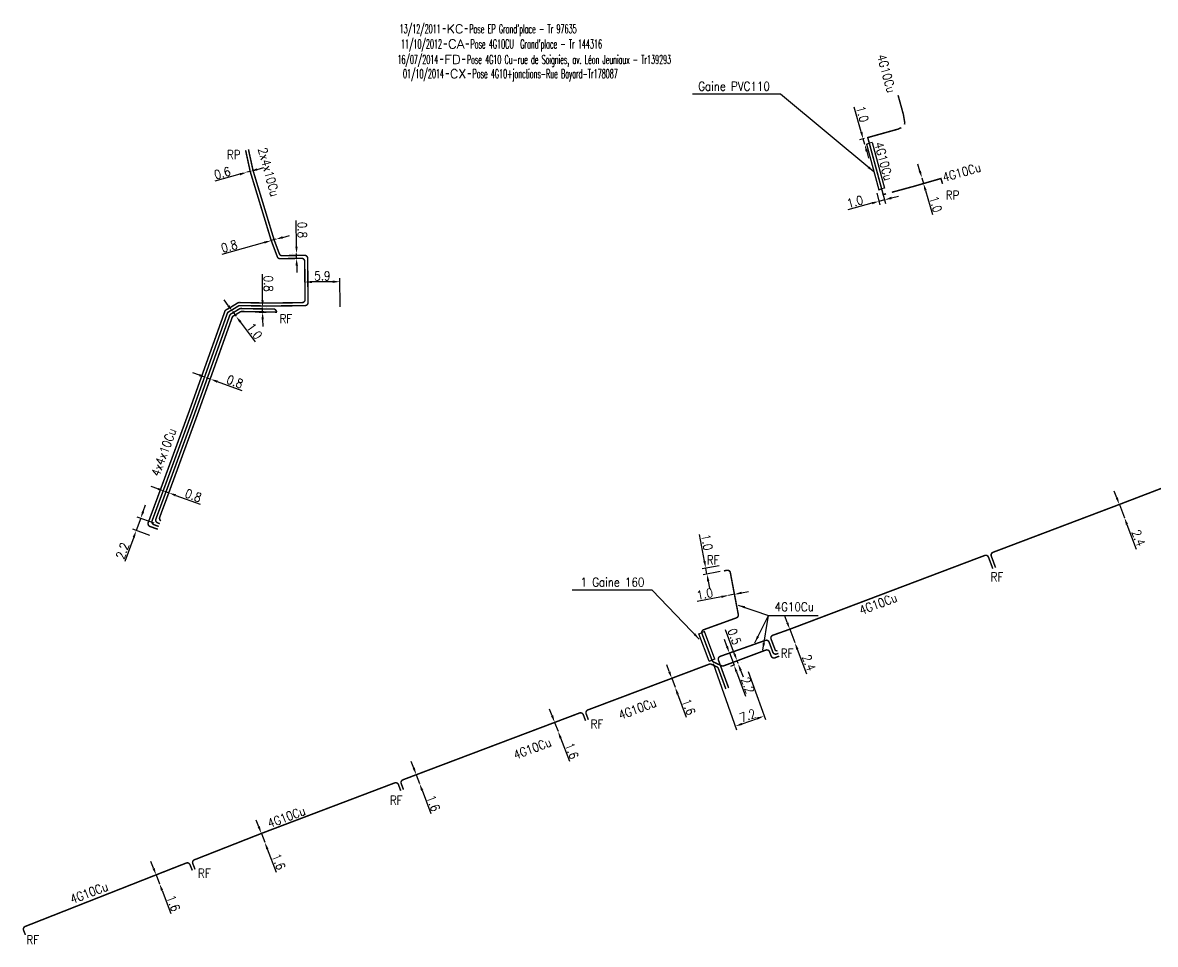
# Model space of a CAD drawing. Header units: millimetres. Extents: x 146114 to 146925, y 142419 to 143000.
# Drawn here: x 146447.4 to 146638.1, y 142829.7 to 142984.8 of the extents above; entities that cross this region are included whole.
import ezdxf
from ezdxf.enums import TextEntityAlignment as Align

# ---------------------------------------------------------------- set-up
doc = ezdxf.new("R2010")
doc.units = ezdxf.units.MM
doc.header["$PDMODE"] = 34
doc.linetypes.add('E_ST_CU', pattern=[2000, 1000, 1000])
doc.layers.get('0').update_dxf_attribs({"linetype": 'CONTINUOUS'})
doc.layers.get('Defpoints').update_dxf_attribs({"linetype": 'CONTINUOUS'})
doc.layers.add('E_100', color=3, linetype='CONTINUOUS')
doc.layers.add('E_400', color=7, linetype='CONTINUOUS')
doc.styles.get("Standard").update_dxf_attribs({"font": 'romans.shx', "width": 0.85})
doc.dimstyles.get("Standard").update_dxf_attribs({"dimtxt": 1.5, "dimasz": 1.2, "dimexe": 0.625, "dimexo": 0.625, "dimgap": 0.25, "dimtad": 1, "dimdec": 1, "dimzin": 0, "dimdsep": 46, "dimtxsty": 'Standard', "dimcen": -0.5, "dimadec": 0, "dimazin": 0, "dimtfac": 1, "dimtdec": 1, "dimtmove": 0, "dimatfit": 3, "dimfxl": 1, "dimtolj": 1, "dimtzin": 0, "dimarcsym": 0})

# ---------------------------------------------------------------- blocks, each defined once
blk = doc.blocks.new('*D34')
at = {"layer": 'Defpoints', "color": 0, "linetype": 'Continuous', "transparency": 16777216}
for p in [(146467.24, 142901.43), (146470.1, 142900.38), (146469.36, 142898.31)]:
    blk.add_point(p, dxfattribs=at)
at = {"layer": 'E_100', "color": 0, "linetype": 'Continuous', "lineweight": -2, "transparency": 16777216}
for p, q in [((146467.65, 142902.55), (146468.06, 142903.68)), ((146469.51, 142900.6), (146466.65, 142901.64)), ((146467.24, 142901.43), (146466.48, 142899.36)), ((146466.07, 142898.23), (146464.58, 142894.13)), ((146468.78, 142898.52), (146465.9, 142899.57))]:
    blk.add_line(p, q, dxfattribs=at)
at = {"layer": 'E_100', "color": 0, "linetype": 'Continuous', "transparency": 16777216}
for points in [[(146467.46, 142902.62), (146467.84, 142902.49), (146467.24, 142901.43)], [(146465.89, 142898.3), (146466.26, 142898.16), (146466.48, 142899.36)]]:
    blk.add_solid(points, dxfattribs=at)
at = {"layer": 'E_100', "color": 0, "linetype": 'Continuous', "transparency": 16777216, "insert": (146464.18, 142895.96), "char_height": 1.5, "attachment_point": 5, "rotation": 69.9759}
blk.add_mtext('\\A1;2.2', dxfattribs=at)
blk = doc.blocks.new('*D35')
at = {"layer": 'Defpoints', "color": 0, "linetype": 'Continuous', "transparency": 16777216}
for p in [(146471.26, 142905.97), (146472.02, 142905.69), (146472.02, 142905.69)]:
    blk.add_point(p, dxfattribs=at)
at = {"layer": 'E_100', "color": 0, "linetype": 'Continuous', "lineweight": -2, "transparency": 16777216}
for p, q in [((146470.14, 142906.38), (146469.01, 142906.79)), ((146471.26, 142905.97), (146472.02, 142905.69)), ((146473.14, 142905.28), (146477.25, 142903.79))]:
    blk.add_line(p, q, dxfattribs=at)
at = {"layer": 'E_100', "color": 0, "linetype": 'Continuous', "transparency": 16777216}
for points in [[(146470.21, 142906.56), (146470.07, 142906.19), (146471.26, 142905.97)], [(146473.21, 142905.47), (146473.08, 142905.09), (146472.02, 142905.69)]]:
    blk.add_solid(points, dxfattribs=at)
at = {"layer": 'E_100', "color": 0, "linetype": 'Continuous', "transparency": 16777216, "insert": (146476.1, 142905.27), "char_height": 1.5, "attachment_point": 5, "rotation": 340.0257}
blk.add_mtext('\\A1;0.8', dxfattribs=at)
blk = doc.blocks.new('*D36')
at = {"layer": 'Defpoints', "color": 0, "linetype": 'Continuous', "transparency": 16777216}
for p in [(146478.26, 142925.1), (146479.01, 142924.83), (146479.01, 142924.83)]:
    blk.add_point(p, dxfattribs=at)
at = {"layer": 'E_100', "color": 0, "linetype": 'Continuous', "lineweight": -2, "transparency": 16777216}
for p, q in [((146477.13, 142925.51), (146476, 142925.92)), ((146478.26, 142925.1), (146479.01, 142924.83)), ((146480.14, 142924.42), (146484.25, 142922.93))]:
    blk.add_line(p, q, dxfattribs=at)
at = {"layer": 'E_100', "color": 0, "linetype": 'Continuous', "transparency": 16777216}
for points in [[(146477.2, 142925.7), (146477.06, 142925.32), (146478.26, 142925.1)], [(146480.21, 142924.61), (146480.07, 142924.23), (146479.01, 142924.83)]]:
    blk.add_solid(points, dxfattribs=at)
at = {"layer": 'E_100', "color": 0, "linetype": 'Continuous', "transparency": 16777216, "insert": (146483.1, 142924.41), "char_height": 1.5, "attachment_point": 5, "rotation": 340.1143}
blk.add_mtext('\\A1;0.8', dxfattribs=at)
blk = doc.blocks.new('*D37')
at = {"layer": 'Defpoints', "color": 0, "linetype": 'Continuous', "transparency": 16777216}
for p in [(146482.7, 142936.24), (146483.29, 142935.43), (146483.29, 142935.43)]:
    blk.add_point(p, dxfattribs=at)
at = {"layer": 'E_100', "color": 0, "linetype": 'Continuous', "lineweight": -2, "transparency": 16777216}
for p, q in [((146481.98, 142937.2), (146481.27, 142938.17)), ((146482.7, 142936.24), (146483.29, 142935.43)), ((146484.01, 142934.47), (146486.5, 142931.1))]:
    blk.add_line(p, q, dxfattribs=at)
at = {"layer": 'E_100', "color": 0, "linetype": 'Continuous', "transparency": 16777216}
for points in [[(146482.15, 142937.32), (146481.82, 142937.08), (146482.7, 142936.24)], [(146484.17, 142934.59), (146483.85, 142934.35), (146483.29, 142935.43)]]:
    blk.add_solid(points, dxfattribs=at)
at = {"layer": 'E_100', "color": 0, "linetype": 'Continuous', "transparency": 16777216, "insert": (146486.42, 142932.9), "char_height": 1.5, "attachment_point": 5, "rotation": 306.5417}
blk.add_mtext('\\A1;1.0', dxfattribs=at)
blk = doc.blocks.new('*D38')
at = {"layer": 'Defpoints', "color": 0, "linetype": 'Continuous', "transparency": 16777216}
for p in [(146486.55, 142936.09), (146487.76, 142936.9), (146487.77, 142936.1)]:
    blk.add_point(p, dxfattribs=at)
at = {"layer": 'E_100', "color": 0, "linetype": 'Continuous', "lineweight": -2, "transparency": 16777216}
for p, q in [((146487.76, 142938.1), (146487.73, 142942.47)), ((146487.17, 142936.09), (146488.39, 142936.1)), ((146487.77, 142936.1), (146487.76, 142936.9)), ((146488.39, 142936.9), (146488.39, 142936.9)), ((146487.77, 142934.9), (146487.78, 142933.7))]:
    blk.add_line(p, q, dxfattribs=at)
at = {"layer": 'E_100', "color": 0, "linetype": 'Continuous', "transparency": 16777216}
for points in [[(146487.96, 142938.1), (146487.56, 142938.1), (146487.76, 142936.9)], [(146487.97, 142934.9), (146487.57, 142934.9), (146487.77, 142936.1)]]:
    blk.add_solid(points, dxfattribs=at)
at = {"layer": 'E_100', "color": 0, "linetype": 'Continuous', "transparency": 16777216, "insert": (146488.74, 142940.89), "char_height": 1.5, "attachment_point": 5, "rotation": 270.3236}
blk.add_mtext('\\A1;0.8', dxfattribs=at)
blk = doc.blocks.new('*D39')
at = {"layer": 'Defpoints', "color": 0, "linetype": 'Continuous', "transparency": 16777216}
for p in [(146489.22, 142948.15), (146489.99, 142948.36), (146489.99, 142948.36)]:
    blk.add_point(p, dxfattribs=at)
at = {"layer": 'E_100', "color": 0, "linetype": 'Continuous', "lineweight": -2, "transparency": 16777216}
for p, q in [((146488.07, 142947.82), (146480.89, 142945.8)), ((146489.99, 142948.36), (146489.22, 142948.15)), ((146489.39, 142947.55), (146489.39, 142947.55)), ((146490.16, 142947.76), (146490.16, 142947.76)), ((146491.15, 142948.69), (146492.3, 142949.02))]:
    blk.add_line(p, q, dxfattribs=at)
at = {"layer": 'E_100', "color": 0, "linetype": 'Continuous', "transparency": 16777216}
for points in [[(146488.01, 142948.01), (146488.12, 142947.63), (146489.22, 142948.15)], [(146491.09, 142948.88), (146491.2, 142948.5), (146489.99, 142948.36)]]:
    blk.add_solid(points, dxfattribs=at)
at = {"layer": 'E_100', "color": 0, "linetype": 'Continuous', "transparency": 16777216, "insert": (146482.15, 142947.19), "char_height": 1.5, "attachment_point": 5, "rotation": 15.7619}
blk.add_mtext('\\A1;0.8', dxfattribs=at)
blk = doc.blocks.new('*D40')
at = {"layer": 'Defpoints', "color": 0, "linetype": 'Continuous', "transparency": 16777216}
for p in [(146485.1, 142959.63), (146485.68, 142959.79), (146485.68, 142959.79)]:
    blk.add_point(p, dxfattribs=at)
at = {"layer": 'E_100', "color": 0, "linetype": 'Continuous', "lineweight": -2, "transparency": 16777216}
for p, q in [((146483.94, 142959.3), (146479.74, 142958.12)), ((146485.68, 142959.79), (146485.1, 142959.63)), ((146486.83, 142960.12), (146487.99, 142960.44))]:
    blk.add_line(p, q, dxfattribs=at)
at = {"layer": 'E_100', "color": 0, "linetype": 'Continuous', "transparency": 16777216}
for points in [[(146483.89, 142959.5), (146484, 142959.11), (146485.1, 142959.63)], [(146486.78, 142960.31), (146486.89, 142959.93), (146485.68, 142959.79)]]:
    blk.add_solid(points, dxfattribs=at)
at = {"layer": 'E_100', "color": 0, "linetype": 'Continuous', "transparency": 16777216, "insert": (146480.99, 142959.51), "char_height": 1.5, "attachment_point": 5, "rotation": 15.7412}
blk.add_mtext('\\A1;0.6', dxfattribs=at)
blk = doc.blocks.new('*D41')
at = {"layer": 'Defpoints', "color": 0, "linetype": 'Continuous', "transparency": 16777216}
for p in [(146493.49, 142945.95), (146493.49, 142945.95), (146493.49, 142945.15)]:
    blk.add_point(p, dxfattribs=at)
at = {"layer": 'E_100', "color": 0, "linetype": 'Continuous', "lineweight": -2, "transparency": 16777216}
for p, q in [((146493.47, 142947.15), (146493.43, 142951.52)), ((146492.86, 142945.94), (146492.86, 142945.94)), ((146493.49, 142945.15), (146493.49, 142945.95)), ((146492.87, 142945.14), (146492.87, 142945.14)), ((146493.51, 142943.95), (146493.52, 142942.75))]:
    blk.add_line(p, q, dxfattribs=at)
at = {"layer": 'E_100', "color": 0, "linetype": 'Continuous', "transparency": 16777216}
for points in [[(146493.67, 142947.15), (146493.27, 142947.14), (146493.49, 142945.95)], [(146493.71, 142943.95), (146493.31, 142943.94), (146493.49, 142945.15)]]:
    blk.add_solid(points, dxfattribs=at)
at = {"layer": 'E_100', "color": 0, "linetype": 'Continuous', "transparency": 16777216, "insert": (146494.45, 142949.94), "char_height": 1.5, "attachment_point": 5, "rotation": 270.5694}
blk.add_mtext('\\A1;0.8', dxfattribs=at)
blk = doc.blocks.new('*D42')
at = {"layer": 'Defpoints', "color": 0, "linetype": 'Continuous', "transparency": 16777216}
for p in [(146494.89, 142941.17), (146494.89, 142941.17), (146500.84, 142936.36)]:
    blk.add_point(p, dxfattribs=at)
at = {"layer": 'E_100', "color": 0, "linetype": 'Continuous', "lineweight": -2, "transparency": 16777216}
for p, q in [((146494.88, 142941.8), (146494.88, 142941.8)), ((146500.83, 142936.99), (146500.79, 142941.85)), ((146499.59, 142941.22), (146496.09, 142941.18))]:
    blk.add_line(p, q, dxfattribs=at)
at = {"layer": 'E_100', "color": 0, "linetype": 'Continuous', "transparency": 16777216}
for points in [[(146496.09, 142941.38), (146496.09, 142940.98), (146494.89, 142941.17)], [(146499.59, 142941.42), (146499.59, 142941.02), (146500.79, 142941.23)]]:
    blk.add_solid(points, dxfattribs=at)
at = {"layer": 'E_100', "color": 0, "linetype": 'Continuous', "transparency": 16777216, "insert": (146497.83, 142942.2), "char_height": 1.5, "attachment_point": 5, "rotation": 0.5626}
blk.add_mtext('\\A1;5.9', dxfattribs=at)
blk = doc.blocks.new('*D77')
at = {"layer": 'Defpoints', "color": 0, "linetype": 'Continuous', "transparency": 16777216}
for p in [(146469.83, 142841.43), (146470.41, 142839.93), (146470.41, 142839.93)]:
    blk.add_point(p, dxfattribs=at)
at = {"layer": 'E_100', "color": 0, "linetype": 'Continuous', "lineweight": -2, "transparency": 16777216}
for p, q in [((146469.4, 142842.55), (146468.97, 142843.67)), ((146469.83, 142841.43), (146470.41, 142839.93)), ((146470.84, 142838.82), (146472.34, 142834.91))]:
    blk.add_line(p, q, dxfattribs=at)
at = {"layer": 'E_100', "color": 0, "linetype": 'Continuous', "transparency": 16777216}
for points in [[(146469.59, 142842.62), (146469.21, 142842.48), (146469.83, 142841.43)], [(146471.03, 142838.89), (146470.65, 142838.74), (146470.41, 142839.93)]]:
    blk.add_solid(points, dxfattribs=at)
at = {"layer": 'E_100', "color": 0, "linetype": 'Continuous', "transparency": 16777216, "insert": (146472.74, 142836.66), "char_height": 1.5, "attachment_point": 5, "rotation": 291.0663}
blk.add_mtext('\\A1;1.6', dxfattribs=at)
blk = doc.blocks.new('*D78')
at = {"layer": 'Defpoints', "color": 0, "linetype": 'Continuous', "transparency": 16777216}
for p in [(146487.56, 142848.4), (146488.13, 142846.91), (146488.13, 142846.91)]:
    blk.add_point(p, dxfattribs=at)
at = {"layer": 'E_100', "color": 0, "linetype": 'Continuous', "lineweight": -2, "transparency": 16777216}
for p, q in [((146487.13, 142849.52), (146486.7, 142850.64)), ((146487.56, 142848.4), (146488.13, 142846.91)), ((146488.56, 142845.79), (146490.07, 142841.88))]:
    blk.add_line(p, q, dxfattribs=at)
at = {"layer": 'E_100', "color": 0, "linetype": 'Continuous', "transparency": 16777216}
for points in [[(146487.31, 142849.6), (146486.94, 142849.45), (146487.56, 142848.4)], [(146488.75, 142845.86), (146488.38, 142845.72), (146488.13, 142846.91)]]:
    blk.add_solid(points, dxfattribs=at)
at = {"layer": 'E_100', "color": 0, "linetype": 'Continuous', "transparency": 16777216, "insert": (146490.47, 142843.64), "char_height": 1.5, "attachment_point": 5, "rotation": 291.0677}
blk.add_mtext('\\A1;1.6', dxfattribs=at)
blk = doc.blocks.new('*D79')
at = {"layer": 'Defpoints', "color": 0, "linetype": 'Continuous', "transparency": 16777216}
for p in [(146513.64, 142858.28), (146514.2, 142856.78), (146514.2, 142856.78)]:
    blk.add_point(p, dxfattribs=at)
at = {"layer": 'E_100', "color": 0, "linetype": 'Continuous', "lineweight": -2, "transparency": 16777216}
for p, q in [((146513.22, 142859.4), (146512.8, 142860.52)), ((146513.64, 142858.28), (146514.2, 142856.78)), ((146514.62, 142855.66), (146516.09, 142851.73))]:
    blk.add_line(p, q, dxfattribs=at)
at = {"layer": 'E_100', "color": 0, "linetype": 'Continuous', "transparency": 16777216}
for points in [[(146513.4, 142859.47), (146513.03, 142859.33), (146513.64, 142858.28)], [(146514.81, 142855.73), (146514.43, 142855.59), (146514.2, 142856.78)]]:
    blk.add_solid(points, dxfattribs=at)
at = {"layer": 'E_100', "color": 0, "linetype": 'Continuous', "transparency": 16777216, "insert": (146516.51, 142853.48), "char_height": 1.5, "attachment_point": 5, "rotation": 290.5663}
blk.add_mtext('\\A1;1.6', dxfattribs=at)
blk = doc.blocks.new('*D80')
at = {"layer": 'Defpoints', "color": 0, "linetype": 'Continuous', "transparency": 16777216}
for p in [(146536.94, 142867.08), (146537.51, 142865.59), (146537.51, 142865.59)]:
    blk.add_point(p, dxfattribs=at)
at = {"layer": 'E_100', "color": 0, "linetype": 'Continuous', "lineweight": -2, "transparency": 16777216}
for p, q in [((146536.51, 142868.2), (146536.08, 142869.32)), ((146536.94, 142867.08), (146537.51, 142865.59)), ((146537.94, 142864.47), (146539.43, 142860.55))]:
    blk.add_line(p, q, dxfattribs=at)
at = {"layer": 'E_100', "color": 0, "linetype": 'Continuous', "transparency": 16777216}
for points in [[(146536.7, 142868.27), (146536.33, 142868.13), (146536.94, 142867.08)], [(146538.12, 142864.54), (146537.75, 142864.39), (146537.51, 142865.59)]]:
    blk.add_solid(points, dxfattribs=at)
at = {"layer": 'E_100', "color": 0, "linetype": 'Continuous', "transparency": 16777216, "insert": (146539.83, 142862.3), "char_height": 1.5, "attachment_point": 5, "rotation": 290.8799}
blk.add_mtext('\\A1;1.6', dxfattribs=at)
blk = doc.blocks.new('*D81')
at = {"layer": 'Defpoints', "color": 0, "linetype": 'Continuous', "transparency": 16777216}
for p in [(146563.43, 142877.57), (146569.34, 142876.25), (146572.21, 142868.15)]:
    blk.add_point(p, dxfattribs=at)
at = {"layer": 'E_400', "color": 0, "linetype": 'Continuous', "lineweight": -2, "transparency": 16777216}
for p, q in [((146563.64, 142876.98), (146567.57, 142865.85)), ((146569.55, 142875.66), (146572.42, 142867.56)), ((146568.5, 142866.83), (146571.08, 142867.75))]:
    blk.add_line(p, q, dxfattribs=at)
at = {"layer": 'E_400', "color": 0, "linetype": 'Continuous', "transparency": 16777216}
for points in [[(146571.01, 142867.93), (146571.14, 142867.56), (146572.21, 142868.15)], [(146568.43, 142867.02), (146568.56, 142866.65), (146567.36, 142866.43)]]:
    blk.add_solid(points, dxfattribs=at)
at = {"layer": 'E_400', "color": 0, "linetype": 'Continuous', "transparency": 16777216, "insert": (146569.46, 142868.23), "char_height": 1.5, "attachment_point": 5, "rotation": 19.4628}
blk.add_mtext('\\A1;7.2', dxfattribs=at)
blk = doc.blocks.new('*D82')
at = {"layer": 'Defpoints', "color": 0, "linetype": 'Continuous', "transparency": 16777216}
for p in [(146556.66, 142874.5), (146557.22, 142873), (146557.22, 142873)]:
    blk.add_point(p, dxfattribs=at)
at = {"layer": 'E_100', "color": 0, "linetype": 'Continuous', "lineweight": -2, "transparency": 16777216}
for p, q in [((146556.24, 142875.62), (146555.82, 142876.75)), ((146556.66, 142874.5), (146557.22, 142873)), ((146557.24, 142874.72), (146557.24, 142874.72)), ((146557.64, 142871.88), (146559.11, 142867.95))]:
    blk.add_line(p, q, dxfattribs=at)
at = {"layer": 'E_100', "color": 0, "linetype": 'Continuous', "transparency": 16777216}
for points in [[(146556.42, 142875.69), (146556.05, 142875.55), (146556.66, 142874.5)], [(146557.83, 142871.95), (146557.45, 142871.81), (146557.22, 142873)]]:
    blk.add_solid(points, dxfattribs=at)
at = {"layer": 'E_100', "color": 0, "linetype": 'Continuous', "transparency": 16777216, "insert": (146559.52, 142869.7), "char_height": 1.5, "attachment_point": 5, "rotation": 290.5331}
blk.add_mtext('\\A1;1.6', dxfattribs=at)
blk = doc.blocks.new('*D83')
at = {"layer": 'Defpoints', "color": 0, "linetype": 'Continuous', "transparency": 16777216}
for p in [(146564.35, 142878.02), (146567.83, 142876.98), (146567.14, 142876.71)]:
    blk.add_point(p, dxfattribs=at)
at = {"layer": 'E_100', "color": 0, "linetype": 'Continuous', "lineweight": -2, "transparency": 16777216}
for p, q in [((146565.94, 142879.9), (146565.52, 142881.03)), ((146564.93, 142878.24), (146566.95, 142879)), ((146566.36, 142878.78), (146567.14, 142876.71)), ((146567.25, 142876.76), (146566.55, 142876.5)), ((146567.56, 142875.59), (146569.09, 142871.5))]:
    blk.add_line(p, q, dxfattribs=at)
at = {"layer": 'E_100', "color": 0, "linetype": 'Continuous', "transparency": 16777216}
for points in [[(146566.13, 142879.97), (146565.75, 142879.83), (146566.36, 142878.78)], [(146567.74, 142875.66), (146567.37, 142875.52), (146567.14, 142876.71)]]:
    blk.add_solid(points, dxfattribs=at)
at = {"layer": 'E_100', "color": 0, "linetype": 'Continuous', "transparency": 16777216, "insert": (146569.47, 142873.33), "char_height": 1.5, "attachment_point": 5, "rotation": 290.5331}
blk.add_mtext('\\A1;2.2', dxfattribs=at)
blk = doc.blocks.new('*D84')
at = {"layer": 'Defpoints', "color": 0, "linetype": 'Continuous', "transparency": 16777216}
for p in [(146576.53, 142882.76), (146577.38, 142880.51), (146577.38, 142880.51)]:
    blk.add_point(p, dxfattribs=at)
at = {"layer": 'E_100', "color": 0, "linetype": 'Continuous', "lineweight": -2, "transparency": 16777216}
for p, q in [((146576.11, 142883.88), (146575.68, 142885)), ((146576.53, 142882.76), (146577.38, 142880.51)), ((146577.8, 142879.39), (146579.37, 142875.24))]:
    blk.add_line(p, q, dxfattribs=at)
at = {"layer": 'E_100', "color": 0, "linetype": 'Continuous', "transparency": 16777216}
for points in [[(146576.29, 142883.95), (146575.92, 142883.81), (146576.53, 142882.76)], [(146577.99, 142879.46), (146577.62, 142879.32), (146577.38, 142880.51)]]:
    blk.add_solid(points, dxfattribs=at)
at = {"layer": 'E_100', "color": 0, "linetype": 'Continuous', "transparency": 16777216, "insert": (146579.74, 142877.11), "char_height": 1.5, "attachment_point": 5, "rotation": 290.7054}
blk.add_mtext('\\A1;2.4', dxfattribs=at)
blk = doc.blocks.new('*D86')
at = {"layer": 'Defpoints', "color": 0, "linetype": 'Continuous', "transparency": 16777216}
for p in [(146632.02, 142903.75), (146632.88, 142901.51), (146632.88, 142901.51)]:
    blk.add_point(p, dxfattribs=at)
at = {"layer": 'E_100', "color": 0, "linetype": 'Continuous', "lineweight": -2, "transparency": 16777216}
for p, q in [((146631.6, 142904.87), (146631.17, 142905.99)), ((146632.02, 142903.75), (146632.88, 142901.51)), ((146633.3, 142900.38), (146634.88, 142896.24))]:
    blk.add_line(p, q, dxfattribs=at)
at = {"layer": 'E_100', "color": 0, "linetype": 'Continuous', "transparency": 16777216}
for points in [[(146631.78, 142904.94), (146631.41, 142904.8), (146632.02, 142903.75)], [(146633.49, 142900.46), (146633.12, 142900.31), (146632.88, 142901.51)]]:
    blk.add_solid(points, dxfattribs=at)
at = {"layer": 'E_100', "color": 0, "linetype": 'Continuous', "transparency": 16777216, "insert": (146635.24, 142898.11), "char_height": 1.5, "attachment_point": 5, "rotation": 290.8436}
blk.add_mtext('\\A1;2.4', dxfattribs=at)
blk = doc.blocks.new('*D90')
at = {"layer": 'Defpoints', "color": 0, "linetype": 'Continuous', "transparency": 16777216}
for p in [(146562.39, 142893.01), (146565.25, 142893.56), (146565.44, 142892.58)]:
    blk.add_point(p, dxfattribs=at)
at = {"layer": 'E_100', "color": 0, "linetype": 'Continuous', "lineweight": -2, "transparency": 16777216}
for p, q in [((146562.17, 142894.19), (146561.31, 142898.67)), ((146564.64, 142893.44), (146561.78, 142892.9)), ((146564.83, 142892.46), (146561.97, 142891.91)), ((146562.58, 142892.03), (146562.39, 142893.01)), ((146562.81, 142890.85), (146563.03, 142889.67))]:
    blk.add_line(p, q, dxfattribs=at)
at = {"layer": 'E_100', "color": 0, "linetype": 'Continuous', "transparency": 16777216}
for points in [[(146562.37, 142894.23), (146561.97, 142894.16), (146562.39, 142893.01)], [(146563, 142890.89), (146562.61, 142890.82), (146562.58, 142892.03)]]:
    blk.add_solid(points, dxfattribs=at)
at = {"layer": 'E_100', "color": 0, "linetype": 'Continuous', "transparency": 16777216, "insert": (146562.58, 142897.39), "char_height": 1.5, "attachment_point": 5, "rotation": 280.8223}
blk.add_mtext('\\A1;1.0', dxfattribs=at)
blk = doc.blocks.new('*D91')
at = {"layer": 'Defpoints', "color": 0, "linetype": 'Continuous', "transparency": 16777216}
for p in [(146566.23, 142888.45), (146566.23, 142888.45), (146567.21, 142888.64)]:
    blk.add_point(p, dxfattribs=at)
at = {"layer": 'E_100', "color": 0, "linetype": 'Continuous', "lineweight": -2, "transparency": 16777216}
for p, q in [((146565.05, 142888.23), (146560.94, 142887.44)), ((146567.21, 142888.64), (146566.23, 142888.45)), ((146568.39, 142888.87), (146569.57, 142889.09))]:
    blk.add_line(p, q, dxfattribs=at)
at = {"layer": 'E_100', "color": 0, "linetype": 'Continuous', "transparency": 16777216}
for points in [[(146565.01, 142888.42), (146565.09, 142888.03), (146566.23, 142888.45)], [(146568.35, 142889.06), (146568.43, 142888.67), (146567.21, 142888.64)]]:
    blk.add_solid(points, dxfattribs=at)
at = {"layer": 'E_100', "color": 0, "linetype": 'Continuous', "transparency": 16777216, "insert": (146562.22, 142888.7), "char_height": 1.5, "attachment_point": 5, "rotation": 10.8223}
blk.add_mtext('\\A1;1.0', dxfattribs=at)
blk = doc.blocks.new('*D92')
at = {"layer": 'Defpoints', "color": 0, "linetype": 'Continuous', "transparency": 16777216}
for p in [(146567.66, 142877.44), (146567.83, 142876.98), (146567.83, 142876.98)]:
    blk.add_point(p, dxfattribs=at)
at = {"layer": 'E_100', "color": 0, "linetype": 'Continuous', "lineweight": -2, "transparency": 16777216}
for p, q in [((146567.24, 142878.57), (146565.7, 142882.66)), ((146567.83, 142876.98), (146567.66, 142877.44)), ((146568.24, 142877.66), (146568.24, 142877.66)), ((146568.42, 142877.2), (146568.42, 142877.2)), ((146568.25, 142875.85), (146568.68, 142874.73))]:
    blk.add_line(p, q, dxfattribs=at)
at = {"layer": 'E_100', "color": 0, "linetype": 'Continuous', "transparency": 16777216}
for points in [[(146567.42, 142878.64), (146567.05, 142878.5), (146567.66, 142877.44)], [(146568.44, 142875.92), (146568.07, 142875.78), (146567.83, 142876.98)]]:
    blk.add_solid(points, dxfattribs=at)
at = {"layer": 'E_100', "color": 0, "linetype": 'Continuous', "transparency": 16777216, "insert": (146567.2, 142881.53), "char_height": 1.5, "attachment_point": 5, "rotation": 290.5331}
blk.add_mtext('\\A1;0.5', dxfattribs=at)
blk = doc.blocks.new('GIS_MODF')
at = {"color": 0, "linetype": 'Continuous', "flags": 128}
for points in [[(-2.18, -0.01), (-1.68, -0.01)], [(1.52, -0.01), (2.02, -0.01)]]:
    blk.add_lwpolyline(points, dxfattribs=at)
at = {"color": 0, "linetype": 'Continuous', "width": 0.5}
blk.add_attdef('DATE', text='', height=1.5, dxfattribs=at).set_placement((-2.5, -0.8), align=Align.RIGHT)
at = {"color": 0, "linetype": 'Continuous', "width": 1.771291}
blk.add_attdef('USER', text='', height=1.5, dxfattribs=at).set_placement((-1.51, -0.8), (1.28, -0.8), align=Align.FIT)
at = {"color": 0, "linetype": 'Continuous', "width": 0.5}
blk.add_attdef('DESC', (2.29, -0.8), '', height=1.5, dxfattribs=at)
blk = doc.blocks.new('*D147')
at = {"layer": 'Defpoints', "color": 0, "linetype": 'Continuous', "transparency": 16777216}
for p in [(146598.77, 142958.69), (146598.77, 142958.69), (146601.98, 142958.59)]:
    blk.add_point(p, dxfattribs=at)
at = {"layer": 'E_100', "color": 0, "linetype": 'Continuous', "lineweight": -2, "transparency": 16777216}
for p, q in [((146598.43, 142959.85), (146598.1, 142961)), ((146601.39, 142958.42), (146598.45, 142957.56)), ((146598.77, 142958.69), (146599.05, 142957.73)), ((146599.39, 142956.58), (146600.56, 142952.56))]:
    blk.add_line(p, q, dxfattribs=at)
at = {"layer": 'E_100', "color": 0, "linetype": 'Continuous', "transparency": 16777216}
for points in [[(146598.63, 142959.9), (146598.24, 142959.79), (146598.77, 142958.69)], [(146599.58, 142956.64), (146599.19, 142956.53), (146599.05, 142957.73)]]:
    blk.add_solid(points, dxfattribs=at)
at = {"layer": 'E_100', "color": 0, "linetype": 'Continuous', "transparency": 16777216, "insert": (146601.1, 142954.28), "char_height": 1.5, "attachment_point": 5, "rotation": 286.2666}
blk.add_mtext('\\A1;1.0', dxfattribs=at)
blk = doc.blocks.new('*D148')
at = {"layer": 'Defpoints', "color": 0, "linetype": 'Continuous', "transparency": 16777216}
for p in [(146590.99, 142956.73), (146592, 142956.84), (146591.53, 142954.74)]:
    blk.add_point(p, dxfattribs=at)
at = {"layer": 'E_400', "color": 0, "linetype": 'Continuous', "lineweight": -2, "transparency": 16777216}
for p, q in [((146591.16, 142956.13), (146591.69, 142954.14)), ((146592.5, 142955), (146591.53, 142954.74)), ((146592.16, 142956.24), (146592.66, 142954.4)), ((146593.66, 142955.32), (146594.81, 142955.63)), ((146590.37, 142954.43), (146586.33, 142953.34))]:
    blk.add_line(p, q, dxfattribs=at)
at = {"layer": 'E_400', "color": 0, "linetype": 'Continuous', "transparency": 16777216}
for points in [[(146593.6, 142955.51), (146593.71, 142955.12), (146592.5, 142955)], [(146590.32, 142954.62), (146590.43, 142954.24), (146591.53, 142954.74)]]:
    blk.add_solid(points, dxfattribs=at)
at = {"layer": 'E_400', "color": 0, "linetype": 'Continuous', "transparency": 16777216, "insert": (146587.51, 142954.69), "char_height": 1.5, "attachment_point": 5, "rotation": 15.1241}
blk.add_mtext('\\A1;1.0', dxfattribs=at)
blk = doc.blocks.new('*D149')
at = {"layer": 'Defpoints', "color": 0, "linetype": 'Continuous', "transparency": 16777216}
for p in [(146589.66, 142965.48), (146589.16, 142964.3), (146589.16, 142964.3)]:
    blk.add_point(p, dxfattribs=at)
at = {"layer": 'E_100', "color": 0, "linetype": 'Continuous', "lineweight": -2, "transparency": 16777216}
for p, q in [((146588.56, 142966.42), (146587.39, 142970.61)), ((146589.06, 142965.31), (146588.28, 142965.1)), ((146589.16, 142964.3), (146588.89, 142965.26)), ((146589.48, 142963.15), (146589.8, 142961.99))]:
    blk.add_line(p, q, dxfattribs=at)
at = {"layer": 'E_100', "color": 0, "linetype": 'Continuous', "transparency": 16777216}
for points in [[(146588.76, 142966.47), (146588.37, 142966.37), (146588.89, 142965.26)], [(146589.67, 142963.2), (146589.29, 142963.09), (146589.16, 142964.3)]]:
    blk.add_solid(points, dxfattribs=at)
at = {"layer": 'E_100', "color": 0, "linetype": 'Continuous', "transparency": 16777216, "insert": (146588.76, 142969.44), "char_height": 1.5, "attachment_point": 5, "rotation": 285.6024}
blk.add_mtext('\\A1;1.0', dxfattribs=at)

msp = doc.modelspace()

# ---------------------------------------------------------------- linework, layer by layer
at = {"layer": 'E_100', "linetype": 'E_ST_CU', "flags": 128}
for points in [[(146595.84, 142967.68, 0.25, 0.25, 0), (146595.84, 142967.68, 0.25, 0.25, 0), (146595.84, 142967.68, 0.25, 0.25, 0), (146595.89, 142967.97, 0.25, 0.25, 0), (146595.66, 142969.36, 0.25, 0.25, 0), (146594.76, 142972.6, 0, 0, 0)], [(146470.11, 142899.58, 0.25, 0.25, 0), (146468.81, 142900.05, 0.25, 0.25, -0.415704), (146468.51, 142900.7, 0.25, 0.25, 0), (146470.56, 142906.22, 0.25, 0.25, 0), (146475.29, 142919.12, 0.25, 0.25, 0), (146481.41, 142936.23, 0.25, 0.25, -0.18006), (146481.64, 142936.5, 0.25, 0.25, 0), (146482.32, 142936.88, 0.25, 0.25, 0), (146483.55, 142937.64, 0.25, 0.25, -0.143014), (146483.82, 142937.72, 0.25, 0.25, 0), (146487.77, 142937.65, 0.25, 0.25, 0), (146490.47, 142937.65, 0.25, 0.25, 0), (146494.42, 142937.71, 0.25, 0.25, 0.413067), (146494.92, 142938.21, 0.25, 0.25, 0), (146494.89, 142941.17, 0.25, 0.25, 0), (146494.85, 142944.67, 0.25, 0.25, 0.417199), (146494.34, 142945.16, 0.25, 0.25, 0), (146493.49, 142945.15, 0.25, 0.25, 0), (146490.73, 142945.09, 0.25, 0.25, -0.317854), (146490.25, 142945.41, 0.25, 0.25, 0), (146489.22, 142948.15, 0.25, 0.25, 0), (146485.68, 142959.77, 0.25, 0.25, -0.020094), (146485.67, 142959.81, 0.25, 0.25, 0), (146484.9, 142963.36, 0, 0, 0)]]:
    msp.add_lwpolyline(points, format="xyseb", dxfattribs=at)
at = {"layer": 'E_100', "linetype": 'E_ST_CU', "const_width": 0.25, "flags": 128}
for points in [[(146592.74, 142956.01), (146592.26, 142955.88), (146589.66, 142965.48), (146594.73, 142966.89), (146595.31, 142967.15)], [(146602.25, 142957.69), (146601.98, 142958.59), (146597.41, 142957.27), (146593.71, 142956.27)]]:
    msp.add_lwpolyline(points, dxfattribs=at)
for points in [[(146470.29, 142900.05), (146469.45, 142900.35, -0.415853), (146469.16, 142901), (146471.03, 142906.05), (146475.76, 142918.95), (146481.82, 142935.89, -0.18006), (146482.05, 142936.16), (146482.57, 142936.45), (146483.69, 142937.14, -0.143014), (146483.96, 142937.21), (146487.77, 142937.15), (146490.47, 142937.15), (146494.92, 142937.21, 0.413218), (146495.42, 142937.71), (146495.35, 142945.18, 0.417368), (146494.84, 142945.67), (146493.48, 142945.65), (146491.07, 142945.6, -0.317444), (146490.59, 142945.92), (146489.71, 142948.25), (146486.17, 142959.89, -0.020112), (146486.16, 142959.93), (146485.38, 142963.49)], [(146470.47, 142900.52), (146470.1, 142900.65, -0.415907), (146469.8, 142901.3), (146471.5, 142905.88), (146476.23, 142918.78), (146482.23, 142935.55, -0.18006), (146482.45, 142935.81), (146482.83, 142936.02), (146483.83, 142936.64, -0.143014), (146484.1, 142936.71), (146487.76, 142936.65), (146489.58, 142936.65, -0.262717), (146490.01, 142936.41), (146490.19, 142936.11)], [(146470.65, 142900.99, -0.363554), (146470.44, 142901.6), (146471.97, 142905.71), (146476.7, 142918.61), (146482.64, 142935.2, -0.18006), (146482.86, 142935.47), (146483.08, 142935.59), (146483.96, 142936.13, -0.143014), (146484.23, 142936.21), (146487.76, 142936.15), (146490.19, 142936.11)], [(146655.41, 142909.88), (146654.64, 142911.87, 0.413712), (146654, 142912.16), (146632.02, 142903.75), (146610.75, 142895.7, 0.412865), (146610.46, 142895.06), (146611.18, 142893.12)], [(146610.71, 142892.94), (146609.99, 142894.88, 0.415562), (146609.35, 142895.17), (146576.53, 142882.76), (146573.69, 142881.75, 0.41986), (146573.38, 142881.11), (146574.06, 142879.3, 0.414214), (146574.38, 142879.15), (146574.45, 142879.18)], [(146565.44, 142892.58), (146565.93, 142892.67, -0.414214), (146566.52, 142892.28), (146567.21, 142888.64), (146567.86, 142885.24, -0.368419), (146567.54, 142884.67), (146562.04, 142882.68, 0.418167), (146561.74, 142882.03), (146563.45, 142877.51, 0.197609), (146563.71, 142877.23), (146565.04, 142876.62, 0.199479), (146565.43, 142876.61), (146567.66, 142877.44), (146572.48, 142879.25, -0.414214), (146573.12, 142878.96), (146573.39, 142878.25, 0.414214), (146574.03, 142877.95), (146574.76, 142878.23)], [(146566.24, 142872.87), (146564.52, 142877.55, -0.414214), (146564.82, 142878.2), (146565.05, 142878.28), (146572.41, 142880.88, -0.40859), (146573.05, 142880.58), (146573.68, 142878.89, 0.414214), (146574.32, 142878.6), (146574.61, 142878.7)], [(146542.62, 142867.53), (146542.24, 142868.54, -0.415054), (146542.53, 142869.18), (146556.66, 142874.5), (146562.95, 142876.87, -0.199851), (146563.34, 142876.85), (146564.24, 142876.44, -0.199851), (146564.5, 142876.16), (146565.77, 142872.7)], [(146511.49, 142855.76), (146511.11, 142856.79, -0.413131), (146511.4, 142857.43), (146513.64, 142858.28), (146536.94, 142867.08), (146541.12, 142868.66, -0.413373), (146541.77, 142868.37), (146542.15, 142867.36)], [(146476.39, 142842.36), (146476.01, 142843.32, -0.415389), (146476.29, 142843.97), (146487.56, 142848.4), (146509.99, 142856.9, -0.415296), (146510.64, 142856.61), (146511.02, 142855.59)], [(146447.83, 142831.33), (146447.52, 142832.11, -0.41202), (146447.81, 142832.76), (146469.83, 142841.43), (146474.9, 142843.42, -0.413039), (146475.54, 142843.14), (146475.93, 142842.18)]]:
    msp.add_lwpolyline(points, format="xyb", dxfattribs=at)
at = {"layer": 'E_400', "color": 7, "linetype": 'CONTINUOUS'}
for p, q in [((146589.44, 142964.39), (146589.92, 142964.52)), ((146590.41, 142964.65), (146589.92, 142964.52)), ((146590.41, 142964.65), (146592.48, 142956.97)), ((146589.44, 142964.39), (146591.52, 142956.71)), ((146592.48, 142956.97), (146592, 142956.84)), ((146591.52, 142956.71), (146592, 142956.84)), ((146561.22, 142882), (146561.69, 142882.17)), ((146562.96, 142877.4), (146561.22, 142882)), ((146562.16, 142882.35), (146561.69, 142882.17)), ((146563.9, 142877.75), (146562.16, 142882.35)), ((146562.96, 142877.4), (146563.43, 142877.57)), ((146563.9, 142877.75), (146563.43, 142877.57))]:
    msp.add_line(p, q, dxfattribs=at)

# ---------------------------------------------------------------- block references
at = {"layer": 'E_100'}
ref = msp.add_blockref('GIS_MODF', (146520.27, 142983.82), dxfattribs=at)
ref.add_attrib('DATE', '13/12/2011', dxfattribs={"layer": '0', "color": 0, "linetype": 'Continuous', "height": 1.5, "width": 0.5}).set_placement((146517.77, 142983.02), align=Align.RIGHT)
ref.add_attrib('USER', 'KC', dxfattribs={"layer": '0', "color": 0, "linetype": 'Continuous', "height": 1.5, "width": 0.99919}).set_placement((146518.77, 142983.02), (146521.55, 142983.02), align=Align.FIT)
ref.add_attrib('DESC', "Pose EP Grand'place - Tr 97635", (146522.56, 142983.02), dxfattribs={"layer": '0', "color": 0, "linetype": 'Continuous', "height": 1.5, "width": 0.5})
ref = msp.add_blockref('GIS_MODF', (146520.48, 142981.27), dxfattribs=at)
ref.add_attrib('DATE', '11/10/2012', dxfattribs={"layer": '0', "color": 0, "linetype": 'Continuous', "height": 1.5, "width": 0.5}).set_placement((146517.98, 142980.47), align=Align.RIGHT)
ref.add_attrib('USER', 'CA', dxfattribs={"layer": '0', "color": 0, "linetype": 'Continuous', "height": 1.5, "width": 1.025485}).set_placement((146518.97, 142980.47), (146521.75, 142980.47), align=Align.FIT)
ref.add_attrib('DESC', "Pose 4G10CU  Grand'place - Tr 144316", (146522.77, 142980.47), dxfattribs={"layer": '0', "color": 0, "linetype": 'Continuous', "height": 1.5, "width": 0.5})
at = {"layer": 'E_100', "linetype": 'Continuous'}
ref = msp.add_blockref('GIS_MODF', (146519.87, 142978.66), dxfattribs=at)
ref.add_attrib('DATE', '16/07/2014', dxfattribs={"layer": '0', "color": 0, "linetype": 'Continuous', "height": 1.5, "width": 0.45}).set_placement((146517.36, 142977.86), align=Align.RIGHT)
ref.add_attrib('USER', 'FD', dxfattribs={"layer": '0', "color": 0, "linetype": 'Continuous', "height": 1.5, "width": 1.082456}).set_placement((146518.36, 142977.86), (146521.14, 142977.86), align=Align.FIT)
ref.add_attrib('DESC', 'Pose 4G10 Cu-rue de Soignies, av. Léon Jeuniaux - Tr139293', (146522.16, 142977.86), dxfattribs={"layer": '0', "color": 0, "linetype": 'Continuous', "height": 1.5, "width": 0.45})
ref = msp.add_blockref('GIS_MODF', (146520.82, 142976.27), dxfattribs=at)
ref.add_attrib('DATE', '01/10/2014', dxfattribs={"layer": '0', "color": 0, "linetype": 'Continuous', "height": 1.5, "width": 0.5}).set_placement((146518.32, 142975.47), align=Align.RIGHT)
ref.add_attrib('USER', 'CX', dxfattribs={"layer": '0', "color": 0, "linetype": 'Continuous', "height": 1.5, "width": 1.025485}).set_placement((146519.31, 142975.47), (146522.09, 142975.47), align=Align.FIT)
ref.add_attrib('DESC', 'Pose 4G10+jonctions-Rue Bayard-Tr178087', (146523.11, 142975.47), dxfattribs={"layer": '0', "color": 0, "linetype": 'Continuous', "height": 1.5, "width": 0.5})

# ---------------------------------------------------------------- texts
at = {"layer": 'E_100', "linetype": 'Continuous', "width": 0.85}
for s, rotation, p in [('4G10Cu', 285.4763, (146591.2, 142979.26)), ('2x4x10Cu', 284.9409, (146487, 142963.55)), ('4G10Cu', 285.1241, (146590.76, 142964.49)), ('4G10Cu', 15.8555, (146602.51, 142958.02)), ('4x4x10Cu', 69.8782, (146470.37, 142908.33)), ('4G10Cu', 20.536, (146588.59, 142885.17)), ('4G10Cu', 20.536, (146548.03, 142867.52)), ('4G10Cu', 20.536, (146530.35, 142860.83)), ('4G10Cu', 20.536, (146488.94, 142849.3)), ('4G10Cu', 20.536, (146455.71, 142836.56))]:
    msp.add_text(s, height=1.5, rotation=rotation, dxfattribs=at).set_placement(p)
for s, p in [('RP', (146481.76, 142961.85)), ('RP', (146602.79, 142955.03)), ('RF', (146490.62, 142934.23)), ('RF', (146562.56, 142893.67)), ('RF', (146610.35, 142890.81)), ('RF', (146575.01, 142877.97)), ('RF', (146542.99, 142866.03)), ('RF', (146509.19, 142853.23)), ('RF', (146476.89, 142840.94)), ('RF', (146448.01, 142829.75))]:
    msp.add_text(s, height=1.5, dxfattribs=at).set_placement(p)
at = {"layer": 'E_100', "linetype": 'Continuous', "insert": (146573.98, 142887.28), "char_height": 1.5, "attachment_point": 1}
msp.add_mtext('\\A1;4G10Cu', dxfattribs=at)
at = {"layer": 'E_400', "linetype": 'Continuous', "char_height": 1.5, "attachment_point": 9}
for s, insert in [('Gaine PVC110', (146573.18, 142973.36)), ('\\A1;1 Gaine 160', (146552.06, 142889.93))]:
    msp.add_mtext(s, dxfattribs=dict(at, insert=insert))

# ---------------------------------------------------------------- dimensions: what is measured, and where the dimension line sits
at = {"layer": 'E_100', "linetype": 'Continuous'}
for base, p1, p2, angle, picture, middle in [((146589.16, 142964.3), (146589.66, 142965.48), (146589.16, 142964.3), 105.6024, '*D149', (146587.79, 142969.17)), ((146485.68, 142959.79), (146485.1, 142959.63), (146485.68, 142959.79), 195.7412, '*D40', (146481.26, 142958.55)), ((146598.77, 142958.69), (146601.98, 142958.59), (146598.77, 142958.69), 286.2666, '*D147', (146600.14, 142954)), ((146493.49, 142945.95), (146493.49, 142945.15), (146493.49, 142945.95), 270.5694, '*D41', (146493.45, 142949.93)), ((146489.99, 142948.36), (146489.22, 142948.15), (146489.99, 142948.36), 195.7619, '*D39', (146482.42, 142946.23)), ((146487.77, 142936.1), (146487.76, 142936.9), (146486.55, 142936.09), 90.3236, '*D38', (146487.74, 142940.88)), ((146494.89, 142941.17), (146500.84, 142936.36), (146494.89, 142941.17), 0.5626, '*D42', (146497.84, 142941.2)), ((146483.29, 142935.43), (146482.7, 142936.24), (146483.29, 142935.43), 126.5417, '*D37', (146485.61, 142932.31)), ((146479.01, 142924.83), (146478.26, 142925.1), (146479.01, 142924.83), 160.1143, '*D36', (146482.76, 142923.47)), ((146472.02, 142905.69), (146471.26, 142905.97), (146472.02, 142905.69), 160.0257, '*D35', (146475.76, 142904.33)), ((146632.88, 142901.51), (146632.02, 142903.75), (146632.88, 142901.51), 110.8436, '*D86', (146634.31, 142897.75)), ((146467.24, 142901.43), (146469.36, 142898.31), (146470.1, 142900.38), 69.9759, '*D34', (146465.12, 142895.62)), ((146562.39, 142893.01), (146565.44, 142892.58), (146565.25, 142893.56), 280.8223, '*D90', (146561.59, 142897.2)), ((146566.23, 142888.45), (146567.21, 142888.64), (146566.23, 142888.45), 10.8223, '*D91', (146562.4, 142887.72)), ((146577.38, 142880.51), (146576.53, 142882.76), (146577.38, 142880.51), 110.7054, '*D84', (146578.8, 142876.76)), ((146567.83, 142876.98), (146567.66, 142877.44), (146567.83, 142876.98), 110.5331, '*D92', (146566.26, 142881.18)), ((146567.14, 142876.71), (146564.35, 142878.02), (146567.83, 142876.98), 110.5331, '*D83', (146568.53, 142872.98)), ((146557.22, 142873), (146556.66, 142874.5), (146557.22, 142873), 110.5331, '*D82', (146558.59, 142869.35)), ((146537.51, 142865.59), (146536.94, 142867.08), (146537.51, 142865.59), 110.8799, '*D80', (146538.9, 142861.95)), ((146514.2, 142856.78), (146513.64, 142858.28), (146514.2, 142856.78), 110.5663, '*D79', (146515.57, 142853.13)), ((146488.13, 142846.91), (146487.56, 142848.4), (146488.13, 142846.91), 111.0677, '*D78', (146489.53, 142843.28)), ((146470.41, 142839.93), (146469.83, 142841.43), (146470.41, 142839.93), 111.0663, '*D77', (146471.81, 142836.3))]:
    dim = msp.add_linear_dim(base=base, p1=p1, p2=p2, angle=angle, dimstyle='Standard', dxfattribs=at)
    dim.commit()
    dim.dimension.update_dxf_attribs({"geometry": picture, "text_midpoint": middle, "dimtype": 160})
at = {"layer": 'E_400', "linetype": 'Continuous'}
dim = msp.add_linear_dim(base=(146591.53, 142954.74), p1=(146592, 142956.84), p2=(146590.99, 142956.73), angle=15.1241, dimstyle='Standard', dxfattribs=at)
dim.commit()
dim.dimension.update_dxf_attribs({"geometry": '*D148', "text_midpoint": (146587.77, 142953.73), "dimtype": 160})
dim = msp.add_linear_dim(base=(146572.21, 142868.15), p1=(146563.43, 142877.57), p2=(146569.34, 142876.25), angle=199.4628, text='7.2', dimstyle='Standard', dxfattribs=at)
dim.commit()
dim.dimension.update_dxf_attribs({"geometry": '*D81', "text_midpoint": (146569.79, 142867.29), "dimtype": 160})

# ---------------------------------------------------------------- leaders
at = {"layer": 'E_100', "linetype": 'Continuous', "annotation_type": 0, "has_hookline": 1, "hookline_direction": 0, "text_width": 6.92}
msp.add_leader([(146567.82, 142886.83), (146572.96, 142885.06), (146574.16, 142885.06)], dimstyle='Standard', override={"dimgap": 0.25, "dimtad": 1}, dxfattribs=at)
at = {"layer": 'E_100', "linetype": 'Continuous'}
for points in [[(146570.63, 142880.48), (146572.96, 142885.06)], [(146571.98, 142879.23), (146572.96, 142885.06)]]:
    msp.add_leader(points, dimstyle='Standard', override={"dimgap": 0.25, "dimtad": 0}, dxfattribs=at)
at = {"layer": 'E_400', "linetype": 'Continuous', "annotation_type": 0, "has_hookline": 1, "hookline_direction": 1}
for points, text_width in [([(146590.71, 142959.71), (146574.96, 142972.8), (146573.76, 142972.8)], 13.36), ([(146561.29, 142881.08), (146553.38, 142889.35), (146552.18, 142889.35)], 12.02)]:
    msp.add_leader(points, dimstyle='Standard', override={"dimgap": 0.25, "dimtad": 1}, dxfattribs=dict(at, text_width=text_width))

doc.saveas('drawing.dxf')
